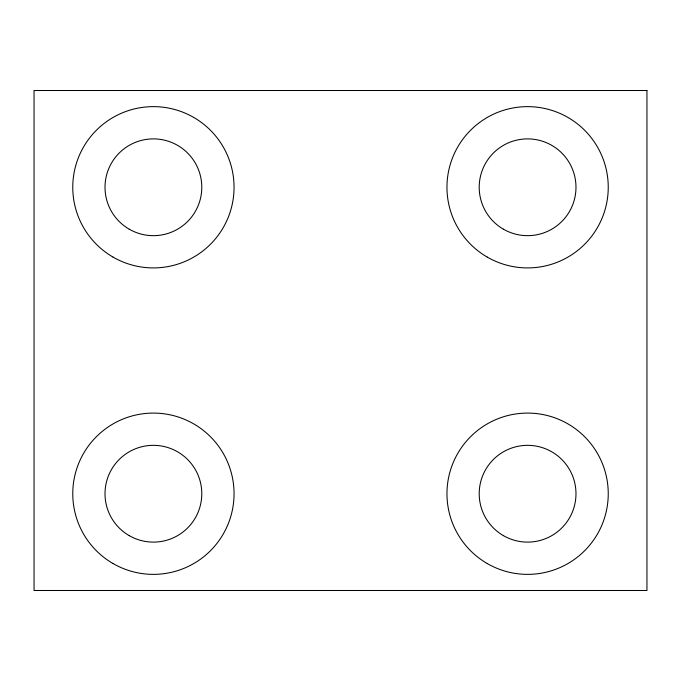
<?xml version="1.0" encoding="UTF-8"?>
<svg xmlns="http://www.w3.org/2000/svg" width="681" height="681" viewBox="0 0 681 681"><rect width="100%" height="100%" fill="white"/><g stroke="black" fill="none" stroke-linecap="round" stroke-linejoin="round"><path stroke-width="1.02" d="M646.95 90.505L34.05 90.505L34.05 590.495L646.95 590.495L646.95 90.505M129.211 229.182A48.385 48.385 0 0 0 201.789 187.275A48.385 48.385 0 0 0 129.211 145.368A48.385 48.385 0 0 0 129.211 229.182M129.211 535.632A48.385 48.385 0 0 0 201.789 493.725A48.385 48.385 0 0 0 129.211 451.818A48.385 48.385 0 0 0 129.211 535.632M503.404 229.182A48.385 48.385 0 0 0 575.981 187.275A48.385 48.385 0 0 0 503.404 145.368A48.385 48.385 0 0 0 503.404 229.182M503.404 535.632A48.385 48.385 0 0 0 575.981 493.725A48.385 48.385 0 0 0 503.404 451.818A48.385 48.385 0 0 0 503.404 535.632M487.273 257.112A80.647 80.647 0 0 0 608.244 187.275A80.647 80.647 0 0 0 487.273 117.438A80.647 80.647 0 0 0 487.273 257.112M113.08 257.112A80.647 80.647 0 0 0 234.051 187.275A80.647 80.647 0 0 0 113.08 117.438A80.647 80.647 0 0 0 113.08 257.112M113.08 563.562A80.647 80.647 0 0 0 234.051 493.725A80.647 80.647 0 0 0 113.08 423.888A80.647 80.647 0 0 0 113.08 563.562M487.273 563.562A80.647 80.647 0 0 0 608.244 493.725A80.647 80.647 0 0 0 487.273 423.888A80.647 80.647 0 0 0 487.273 563.562"/></g></svg>
